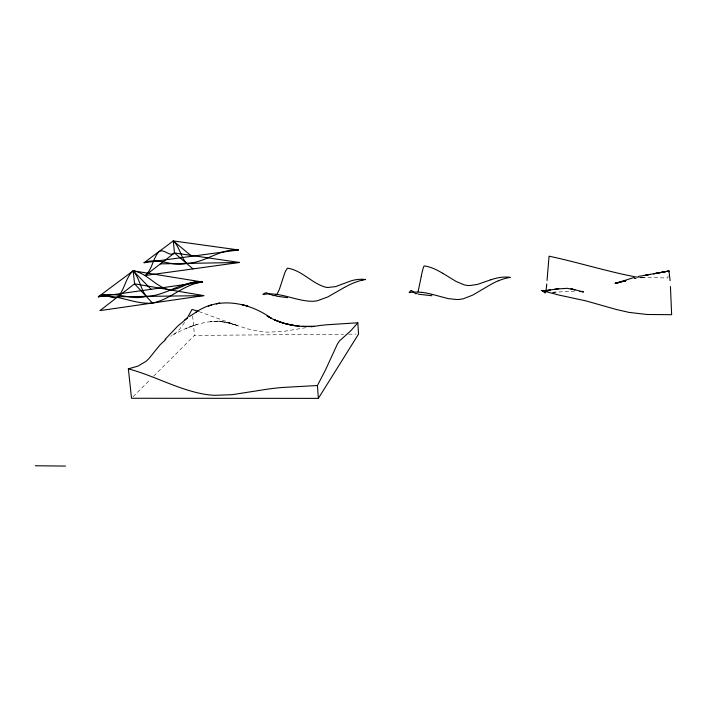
<?xml version="1.0" encoding="UTF-8"?>
<svg xmlns="http://www.w3.org/2000/svg" width="707" height="707" viewBox="0 0 707 707"><rect width="100%" height="100%" fill="white"/><g stroke="black" fill="none" stroke-linecap="round" stroke-linejoin="round"><path stroke-width="0.53" stroke-dasharray="3.54 2.65" d="M668.106 275.712L667.876 277.948L639.844 277.489L645.509 277.568L638.067 278.037M184.607 322.472L179.331 329.524A143.689 45.655 87.8 0 1 176.564 332.272L170.776 336.285M133.066 396.724L150.573 379.235M153.631 376.186L194.46 335.41L343.664 334.217M172.738 335.1C187.567 326.687 204.65 320.227 221.936 321.455L210.439 321.658L217.668 321.155L229.519 323.046L219.232 321.111L225.082 322.038L237.216 325.441L198.146 311.31M197.35 324.389L185.711 328.508L187.346 327.871M190.784 326.546L195.83 324.875M634.294 278.752L636.194 278.337M305.99 327.668L283.056 331.477L267.706 332.175A82.639 77.788 45.3 0 1 259.982 331.486L246.99 328.728L233.884 324.372M634.294 278.593L636.176 278.311M552.467 292.327L556.639 292.053L553.696 292.212M552.724 292.265L574.181 291.231M348.657 334.181L355.983 334.119M232.621 324.009L226.647 322.295L237.216 325.441M192.64 315.932L194.46 335.41M641.806 277.586L638.032 277.78L641.788 277.621"/><path stroke-width="1.06" d="M547.05 280.493L549.047 256.19C578.724 262.438 607.72 271.797 637.52 277.25M546.75 283.958L546.573 285.805M421.284 276.322L418.102 291.708M668.601 271.824L668.866 270.993L661.487 272.381L668.999 271.037L670.103 280.75M165.809 339.422L159.879 345.025L148.912 358.608A153.322 52.141 87.9 0 1 145.73 361.516L137.909 366.12L128.365 368.842L131.511 398.271L318.353 398.377L317.434 385.527L325.697 369.549L337.142 344.592A159.862 30.905 -89.2 0 1 339.66 340.765L350.902 330.664L357.83 322.781L326.563 324.787A257.781 231.003 24.8 0 0 313.678 326.404L311.115 326.802M187.134 318.344L192.021 309.41L198.146 311.31M318.353 398.377L358.546 334.102L357.83 322.781M165.12 339.36L177.51 326.325L187.514 317.867L184.633 320.077M117.83 296.772C124.971 289.446 125.378 277.657 133.208 270.816L202.538 282.04C183.891 284.028 170.555 299.635 152.447 303.038C134.074 304.858 116.92 293.29 98.397 296.754L133.208 270.816C146.897 273.026 155.231 286.282 168.399 289.596C180.471 290.869 190.156 279.124 202.538 282.04L98.397 296.754C104.53 291.178 111.6 300.625 117.83 296.772L203.784 295.623L134.56 283.834L99.934 310.612L203.784 295.623M145.368 275.474C152.518 269.137 152.739 258.302 159.146 251.489C164.324 248.431 169.318 257.33 174.47 252.965L239.549 262.465L145.368 275.474L174.47 252.965L173.312 240.928L238.498 249.951L144.069 262.721L173.312 240.928L191.774 256.27M276.119 295.199L273.662 295.685L266.451 292.778A59.741 14.909 89.7 0 0 264.772 293.202L262.951 294.492C280.317 291.355 296.268 301.606 313.395 301.27A31.037 28.863 -56.8 0 0 317.505 300.714L327.686 297.011L344.539 287.334M189.476 316.453L196.475 311.964M545.044 292.778L543.064 291.311L550.338 290.1L542.516 290.895L550.081 290.453L542.808 291.098L558.777 288.686M195.521 312.521C218.622 296.039 249.792 302.587 271.391 318.353L267.087 315.994C276.95 321.844 288.129 325.176 299.521 326.21M498.382 280.812L499.531 280.352A53.679 46.865 -60.2 0 1 507.599 277.869L510.321 277.365L507.847 277.144A53.759 42.447 65.7 0 0 500.538 277.409L499.504 277.551A88.066 69.189 63.8 0 0 490.932 279.778M211.57 304.964L208.335 306.104M625.713 280.767L615.143 283.48L634.294 277.427M490.914 279.742L477.525 284.408L469.572 285.566A31.453 24.63 70.6 0 1 464.048 284.797L456.033 281.413L442.591 273.185M618.97 282.491L615.196 283.313L622.787 281.395M98.397 296.754C114.216 289.932 130.406 301.094 146.261 296.392C166.101 296.047 182.229 280.44 202.538 282.04M144.069 262.721C158.253 256.791 172.411 267.387 186.577 263.402C204.889 263.004 219.744 248.572 238.498 249.951M362.099 280.228L365.599 279.512L362.753 279.3A58.973 42.941 69.1 0 0 359.669 279.309L355.78 279.733A75.958 55.146 67.7 0 0 349.938 281.262L335.622 286.6L327.827 287.493A29.676 21.325 72.2 0 1 325.317 287.104C311.566 283.215 301.986 270.286 287.475 268.165L285.964 270.401A55.385 12.929 89.4 0 0 284.965 272.398L279.38 289.331L277.1 294.174A29.57 7.211 88.9 0 1 276.905 294.421M638.165 276.481L668.99 271.02M554.845 289.207L567.094 288.315L574.985 289.852L571.035 288.827M411.165 290.816L410.97 290.851A54.474 8.237 89.6 0 0 409.724 291.744L409.15 292.592L411.615 292.309A55.694 49.87 -55.9 0 1 420.939 292.3L421.743 292.38M314.191 326.254L302.075 326.431L311.778 326.493C299.008 326.943 286.061 324.99 274.325 319.803L284.841 323.55L295.508 325.706M317.434 385.527L281.748 387.507A294.315 257.33 25.4 0 0 267.06 389.221L232.205 394.674L214.734 395.319A94.968 87.845 44 0 1 205.931 394.462C178.836 390.131 154.736 375.841 128.365 368.842M160.374 263.87L239.549 262.465M35.35 465.772L65.486 466.072M431.95 295.747L418.252 294.192M579.811 291.47L583.549 291.929L571.229 288.88M287.537 297.691L275.916 296.065M431.995 294.306L448.194 298.61L456.899 299.538A32.814 29.332 -62.7 0 0 463.394 298.734L472.683 295.128L488.74 285.699A87.2 75.711 -59.1 0 1 498.355 280.723M245.568 305.565L242.209 304.646L243.084 304.885M244.702 305.309L248.069 306.361L247.203 306.087M542.472 290.869L541.323 290.4L558.486 294.96L585.82 300.855L616.371 309.498L629.124 312.414L647.02 314.491L671.65 314.695L670.43 286.529M174.47 252.965L192.949 268.899M173.312 240.928C179.852 247.035 180.585 256.924 186.577 263.402M152.447 303.038L134.56 283.834L133.208 270.816L151.059 289.313M133.208 270.816C139.588 278.196 140.401 288.703 146.261 296.392M344.574 287.404A81.685 73.625 -53.9 0 1 353.438 282.986L358.272 281.253A58.884 53.308 -54.4 0 1 362.099 280.202M421.292 276.375A82.922 11.568 89.5 0 1 422.521 270.507L422.671 269.95A50.763 7.158 89.4 0 1 423.661 266.919L424.156 265.903L426.118 266.247A51.956 39.274 68.4 0 1 433.594 268.545L434.248 268.81A83.258 62.269 67.2 0 1 442.573 273.247M417.271 293.343A31.85 4.702 89.1 0 1 417.148 293.485L415.628 293.75L412.888 291.47A90.089 13.619 89.8 0 0 411.165 290.763M421.752 292.336A89.718 80.015 -53.9 0 1 431.986 294.342M546.573 285.946A64.417 3.889 89.2 0 1 545.848 290.984M545.406 292.433A64.417 3.889 89.2 0 1 545.079 292.919M625.686 280.723L622.823 281.51L625.695 280.714M657.457 273.052L653.524 273.795L661.664 272.398L657.457 273.052M219.656 303.179L216.333 303.736L219.656 303.179M649.813 274.457L645.889 275.058L649.813 274.457"/></g></svg>
